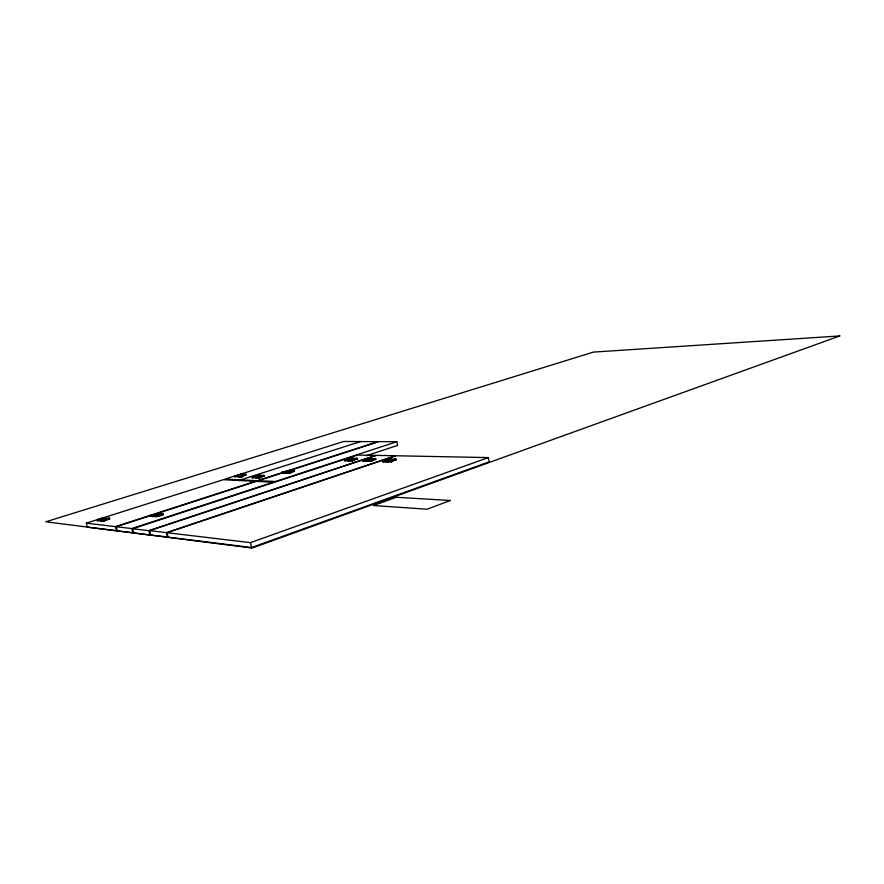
<?xml version="1.0" encoding="UTF-8"?>
<svg xmlns="http://www.w3.org/2000/svg" width="884" height="884" viewBox="0 0 884 884"><rect width="100%" height="100%" fill="white"/><g stroke="black" fill="none" stroke-linecap="round" stroke-linejoin="round"><path stroke-width="1.33" d="M156.103 516.079C156.446 514.212 161.363 515.759 156.91 516.4M101.992 519.228C97.605 520.135 101.461 518.82 102.19 520.024M240.536 475.968C239.21 474.741 245.962 474.078 240.912 474.045M292.814 471.691L291.355 472.012M104.61 518.322C100.732 519.35 104.422 517.748 104.809 519.118M289.819 472.719L290.272 471.647L286.184 472.354C286.482 474.144 292.56 473.459 291.488 471.426C296.913 470.387 293.3 470.189 289.543 471.592L289.819 472.719L286.361 473.128M106.632 518.798L103.594 519.726L103.395 518.919C111.019 517.328 99.527 517.648 97.317 519.98L97.516 520.775L101.439 520.665M158.015 514.919L159.308 514.499C160.623 516.355 163.109 515.118 159.551 514.112C171.783 511.803 150.214 518.356 155.904 515.25M159.308 514.499L161.485 514.101L159.551 514.112M161.275 514.245L161.595 515.018M391.656 459.028L387.093 461.139L387.258 461.934L391.822 459.824L391.656 459.028L382.673 461.028L382.838 461.824L384.01 461.846L387.015 461.47L386.761 460.266L389.258 459.603L389.424 460.387M239.166 476.1L236.934 476.454L236.713 475.714L238.857 475.238L236.768 475.714M362.749 460.343L366.805 459.989L365.843 460.42L366.009 461.194L367.169 461.227L371.733 459.161L371.567 458.387L370.341 458.354L362.749 460.343L362.915 461.117L366.971 460.774L366.749 459.603L369.214 458.94L366.749 459.603M365.843 460.42L371.567 458.387M386.761 460.266L389.258 459.603M387.258 461.934L386.054 461.901L385.888 461.105L386.849 460.674L382.673 461.028M386.054 461.901L387.015 461.47M347.743 460.829L353.445 458.829L353.28 458.056L344.594 459.978L344.76 460.752L348.705 460.409L347.743 460.829L347.578 460.056L348.539 459.647L344.594 459.978M348.694 460.089L353.28 458.056M366.009 461.194L366.971 460.774M260.725 476.167L258.227 476.808L259.973 476.995L260.15 477.758L256.051 478.012C259.111 474.642 251.487 477.526 255.819 476.664M348.86 460.851L348.517 459.26L350.948 458.608L351.114 459.382M284.781 473.161L285.808 472.73L281.985 473.039L281.808 472.277L285.631 471.968L284.604 472.387L285.819 473.205L290.726 471.106M281.985 473.039L290.56 470.343L290.958 471.702M152.987 516.565L159.971 514.179L159.783 513.35L150.203 515.482L150.402 516.311L154.247 516.057L152.987 516.565L152.799 515.748L154.048 515.239L150.203 515.482M288.206 470.907L285.731 471.559L288.206 470.907L288.372 471.669M152.799 515.748L159.783 513.35M157.186 513.969L154.402 514.709L157.186 513.969L157.374 514.797M251.586 547.516L489.195 461.857L488.344 457.592L395.999 455.768L167.021 532.721L168.07 537.152L251.586 547.516L250.47 542.643L167.021 532.721M250.47 542.643L488.344 457.592M290.438 472.421L289.72 472.354L291.433 471.448M101.638 520.267L101.903 519.284M390.374 458.995L390.54 459.791L392.993 459.713L387.689 461.15L387.855 461.945L388.927 461.581M392.176 460.487L396.142 459.912L395.977 459.116L393.004 459.349L392.01 459.691L392.176 460.487L393.159 460.509L393.004 459.349M385.888 461.105L393.159 460.509M396.142 459.912L391.059 461.636L392.032 461.658L390.894 460.84L395.977 459.116M387.855 461.945L392.032 461.658M166.49 532.632L395.38 455.746L376.462 455.37L149.639 530.632L150.689 534.964L167.54 537.063L166.49 532.632L149.639 530.632M372.076 460.94L370.153 460.884L369.987 460.1L371.91 460.155L372.076 460.94L370.915 461.326L367.6 461.238L367.435 460.453C375.689 457.89 375.479 459.382 371.556 460.398M369.987 460.1L375.855 458.531L372.053 458.962L372.308 459.735M367.6 461.238L368.606 460.907L368.44 460.122M367.435 460.453L371.91 460.155M148.855 530.654L375.656 455.426L357.434 455.061L132.71 528.742L133.738 532.986L149.893 534.997L148.855 530.654L132.71 528.742M349.279 460.862C356.86 459.625 359.269 457.083 349.114 460.1L349.279 460.862L352.473 460.951L353.622 460.564L353.456 459.802L351.611 459.757L351.777 460.52L353.622 460.564M355.18 458.962L353.854 459.393L353.777 458.63L357.401 458.21L351.611 459.757M347.578 460.056L353.456 459.802M366.296 455.746L397.612 445.414L396.839 441.724L379.015 441.613L258.482 480.664L275.399 481.515L396.839 441.724M131.749 528.566L273.211 482.233L256.305 481.371L116.279 526.731L117.296 530.886L132.777 532.809L131.749 528.566L116.279 526.731M159.628 514.123C158.59 517.46 166.159 514.112 162.137 514.389M115.417 526.621L255.354 481.316L223.398 479.692L86.3 523.162L87.295 527.162L116.434 530.776L115.417 526.621L86.3 523.162M290.88 471.702L292.217 471.26L292.052 470.498M259.951 477.183C263.653 476.299 264.515 474.564 255.885 477.249L259.973 476.995M260.681 475.736L264.239 475.349L258.305 476.918M256.051 478.012L257.1 477.669L256.924 476.907M252.216 477.073C268.261 471.824 257.531 477.846 252.216 477.073L252.382 477.835L257.454 477.349M258.371 475.459C255.156 477.095 260.349 474.365 258.537 476.211M252.382 477.835L258.725 475.802M102.058 519.925C98.732 519.582 100.721 521.659 100.909 519.604M102.787 519.472L104.721 519.03M237.907 475.68L238.326 476.94L241.1 477.073L242.293 476.697L242.117 475.946C237.31 476.111 245.078 475.216 242.404 474.841M104.389 521.007L103.682 520.93L109.738 518.996L109.539 518.19L103.483 520.124L104.389 521.007L103.108 521.416L100.831 521.151L100.632 520.356L106.511 518.798L106.71 519.604L104.124 520.422M106.71 519.604L105.782 518.72L109.539 518.19M238.326 476.94L239.354 476.62M245.2 474.973L243.067 475.47L242.901 474.719L246.36 474.332L240.514 475.868M240.868 476.365C246.514 475.448 246.559 473.459 238.161 476.2L242.117 475.946M100.632 520.356L104.19 520.201M105.981 519.516L107.528 519.162M240.691 474.443C237.509 476.056 242.603 473.382 240.868 475.194M240.304 475.039L234.636 476.034L234.801 476.774L241.078 474.785M97.516 520.775L99.947 520.002M236.934 476.454L238.459 475.957M103.395 518.919L100.29 520.057L97.317 519.98M290.858 471.946L286.184 472.354M255.111 477.526L256.857 477.15L256.117 476.995M108.213 518.256L108.412 519.063L109.738 518.996M348.517 459.26L350.948 458.608M382.838 461.824L386.695 460.807M344.76 460.752L347.257 460.1M150.402 516.311L152.844 515.67M362.915 461.117L366.716 460.122M281.808 472.277L290.56 470.343M239.255 476.443L234.801 476.774M351.777 460.52L357.578 459.05L356.882 458.862M258.051 476.056L258.482 477.68L264.393 476.189L262.228 476.056L262.062 475.294M370.153 460.884L376.043 459.393L373.545 459.293L373.379 458.52M291.311 471.658L292.173 471.581M360.274 441.58L343.655 441.47L224.978 479.095L240.669 479.879L360.562 441.58L377.755 441.691L257.233 480.708L240.945 479.89M371.733 459.161L370.507 459.127L370.341 458.354M352.252 458.796L353.445 458.829M289.543 471.592L290.272 471.647M242.293 476.697L240.691 476.62L246.271 474.984M258.482 477.68L260.15 477.758M293.919 471.183L294.626 471.349L291.598 472.222M260.106 475.857L260.902 476.001M104.135 518.179L104.323 518.985M105.782 518.72L106.511 518.798M160.103 515.637L155.728 516.897L154.324 515.77M106.975 518.333L107.174 519.14M104.61 517.67L104.798 518.466M103.516 518.676L103.704 519.472M102.909 520.61L103.108 521.416M101.34 519.063L101.538 519.869M101.174 519.538L101.373 520.344M100.654 519.659L100.853 520.455M108.776 518.112L108.975 518.908M108.489 518.19L108.688 518.996M151.153 515.582L151.341 516.4M161.109 513.615L161.474 515.074M161.087 514.311L161.286 515.14M160.822 514.389L161.021 515.217M159.971 514.786L160.17 515.615M158.744 513.25L158.943 514.079M158.457 515.195L158.656 516.024M157.893 515.383L158.081 516.212M153.772 515.847L153.971 516.665M152.877 515.118L153.065 515.947M244.271 474.288L244.437 475.028M240.923 476.321L241.1 477.073M238.15 475.636L238.315 476.377M258.769 477.382L258.946 478.145M256.062 476.609L256.238 477.371M255.587 476.708L255.752 477.471M260.758 475.736L260.924 476.498M287.554 471.912L287.72 472.686M285.654 472.432L285.819 473.205M284.361 471.912L284.538 472.675M282.825 472.321L283.002 473.084M290.14 471.791L290.317 472.564M289.444 470.299L289.609 471.073M352.307 460.177L352.473 460.951M350.108 459.768L350.274 460.542M349.401 459.282L349.567 460.045M347.18 459.614L347.346 460.376M345.677 460.012L345.843 460.774M370.75 460.542L370.915 461.326M367.667 459.625L367.832 460.398M367.004 460.442L367.169 461.227M365.401 459.956L365.567 460.741M363.877 460.365L364.042 461.15M385.391 460.641L385.557 461.437M383.844 461.05L384.01 461.846M394.949 459.094L395.115 459.89M394.695 459.172L394.861 459.967M394.441 459.238L394.607 460.034M394.187 459.282L394.352 460.078M390.783 461.227L390.96 462.023M387.711 460.288L387.877 461.083M450.332 500.488L427.105 509.217L373.468 505.537L396.297 497.283L450.332 500.488M839.8 335.942L252.095 548.058L45.824 521.781L593.407 352.097L839.8 335.942"/></g></svg>
